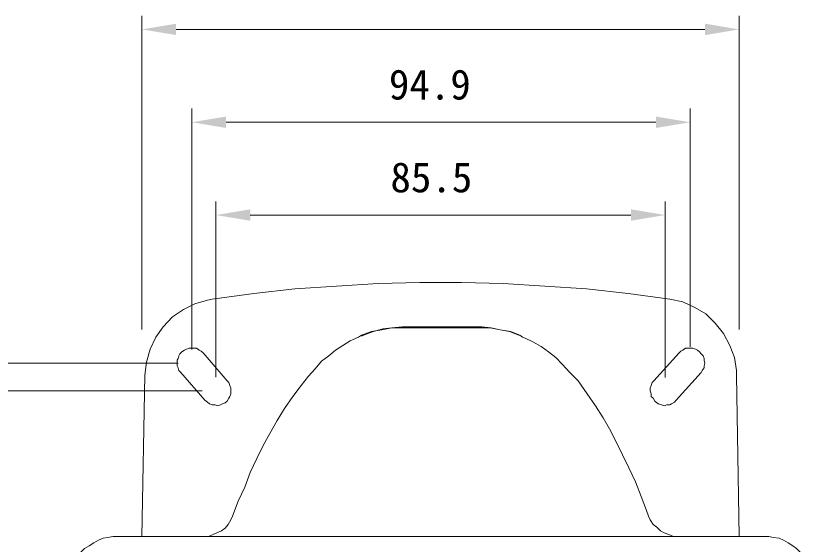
# Model space of a CAD drawing. Units: millimetres on the paper. Extents: x -142 to 142, y -95 to 95.
# Drawn here: x -94.2 to -36.8, y 12.6 to 51.2 of the extents above; entities that cross this region are included whole.
import ezdxf
from ezdxf.enums import TextEntityAlignment as Align

# ---------------------------------------------------------------- set-up
doc = ezdxf.new("R2010")
doc.units = ezdxf.units.MM
doc.layers.add('0-0_0', color=7, linetype='Continuous')
doc.layers.add('0-3_AM_5', color=7, linetype='Continuous', lineweight=18)
doc.layers.add('0-5_レイヤー_1', color=7, linetype='Continuous', lineweight=18)
doc.styles.add('ＭＳ ゴシック', font='')
doc.styles.get('ＭＳ ゴシック').set_extended_font_data('MS Gothic')

# ---------------------------------------------------------------- blocks, each defined once
blk = doc.blocks.new('U18')
at = {"layer": '0-3_AM_5', "style": 'ＭＳ ゴシック'}
blk.add_text('85.5', height=2.199, dxfattribs=at).set_placement((162.124, 192.022), align=Align.BOTTOM_LEFT)
blk = doc.blocks.new('U19')
at = {"layer": '0-3_AM_5', "style": 'ＭＳ ゴシック'}
blk.add_text('94.9', height=2.199, dxfattribs=at).set_placement((162.014, 198.799), align=Align.BOTTOM_LEFT)

msp = doc.modelspace()

# ---------------------------------------------------------------- linework, layer by layer
at = {"layer": '0-3_AM_5', "color": 3}
for p, q in [((-84.949, 28.323), (-84.949, 51.233)), ((-41.286, 28.323), (-41.286, 51.233)), ((-43.786, 50.233), (-82.449, 50.233)), ((-81.293, 26.857), (-81.293, 44.451)), ((-44.874, 27.036), (-44.874, 44.451)), ((-47.374, 43.451), (-78.793, 43.451)), ((-79.534, 24.827), (-79.534, 37.674)), ((-46.702, 24.795), (-46.702, 37.674)), ((-49.202, 36.674), (-77.034, 36.674)), ((-82.293, 25.857), (-105.119, 25.857)), ((-80.534, 23.827), (-98.19, 23.827))]:
    msp.add_line(p, q, dxfattribs=at)
at = {"layer": '0-3_AM_5'}
for points in [[(-82.449, 50.65), (-82.449, 49.817), (-84.949, 50.233)], [(-43.786, 50.65), (-43.786, 49.817), (-41.286, 50.233)], [(-78.793, 43.868), (-78.793, 43.035), (-81.293, 43.451)], [(-47.374, 43.868), (-47.374, 43.035), (-44.874, 43.451)], [(-77.034, 37.09), (-77.034, 36.257), (-79.534, 36.674)], [(-49.202, 37.09), (-49.202, 36.257), (-46.702, 36.674)]]:
    msp.add_solid(points, dxfattribs=at)
at = {"layer": '0-5_レイヤー_1'}
for p, q in [((-65.86, 28.498), (-65.927, 28.431)), ((-60.241, 28.431), (-65.927, 28.431)), ((-60.241, 28.431), (-60.376, 28.498)), ((-78.722, 24.572), (-80.481, 26.603)), ((-45.686, 26.603), (-47.514, 24.572)), ((-84.746, 24.979), (-84.949, 13.199)), ((-82.107, 25.18), (-80.346, 23.15)), ((-45.89, 23.15), (-44.061, 25.18)), ((-41.286, 13.199), (-41.49, 24.979))]:
    msp.add_line(p, q, dxfattribs=at)
for points in [[(-46.363, 30.529), (-49.409, 30.935), (-52.455, 31.273), (-55.502, 31.476), (-58.548, 31.68), (-61.595, 31.748), (-64.641, 31.748), (-67.687, 31.68), (-70.733, 31.476), (-73.78, 31.273), (-76.758, 30.935), (-79.805, 30.529)], [(-84.746, 24.979), (-84.61, 25.926), (-84.34, 26.873), (-83.933, 27.753), (-83.392, 28.498), (-82.716, 29.242), (-81.904, 29.784), (-81.091, 30.19), (-80.144, 30.461), (-79.805, 30.529)], [(-46.363, 30.529), (-45.415, 30.327), (-44.536, 29.919), (-43.722, 29.446), (-43.046, 28.769), (-42.437, 28.024), (-41.963, 27.143), (-41.624, 26.264), (-41.49, 25.317), (-41.49, 24.979)], [(-69.109, 27.753), (-68.906, 27.888), (-68.162, 28.159), (-67.416, 28.296), (-66.671, 28.431), (-65.927, 28.431)], [(-57.33, 27.888), (-57.398, 27.888), (-58.075, 28.159), (-58.752, 28.296), (-59.429, 28.431), (-60.105, 28.498), (-60.376, 28.498), (-65.86, 28.498), (-65.927, 28.498), (-66.671, 28.431), (-67.348, 28.363), (-68.025, 28.159), (-68.635, 27.958), (-68.906, 27.821)], [(-60.241, 28.431), (-59.496, 28.431), (-58.752, 28.296), (-58.007, 28.159), (-57.33, 27.888), (-57.127, 27.753)], [(-69.109, 27.753), (-69.718, 27.482), (-70.26, 27.143), (-70.8, 26.805), (-71.275, 26.4), (-71.816, 25.993), (-72.291, 25.451), (-72.764, 24.911), (-73.306, 24.233), (-73.915, 23.421), (-74.524, 22.542), (-75.066, 21.662), (-75.608, 20.713), (-76.082, 19.833), (-76.555, 18.885), (-77.029, 17.871), (-77.436, 16.787), (-77.909, 15.772), (-78.315, 14.687)], [(-47.92, 14.687), (-48.056, 15.094), (-48.461, 16.11), (-48.868, 17.193), (-49.342, 18.208), (-49.815, 19.156), (-50.29, 20.103), (-50.763, 21.051), (-51.238, 21.864), (-51.778, 22.744), (-52.388, 23.624), (-53.065, 24.572), (-53.675, 25.18), (-54.215, 25.789), (-54.69, 26.264), (-55.231, 26.67), (-55.773, 27.076), (-56.383, 27.415), (-56.923, 27.686), (-57.127, 27.753)], [(-80.481, 26.603), (-80.617, 26.738), (-80.752, 26.805), (-80.955, 26.941), (-81.158, 26.941), (-81.293, 26.941), (-81.497, 26.941), (-81.7, 26.873), (-81.835, 26.805), (-82.039, 26.67), (-82.174, 26.534), (-82.242, 26.4), (-82.309, 26.196), (-82.377, 26.061), (-82.377, 25.858), (-82.377, 25.655), (-82.309, 25.519), (-82.242, 25.317), (-82.107, 25.18)], [(-44.061, 25.18), (-43.994, 25.317), (-43.858, 25.519), (-43.858, 25.655), (-43.791, 25.858), (-43.858, 26.061), (-43.858, 26.196), (-43.926, 26.4), (-44.061, 26.534), (-44.197, 26.67), (-44.332, 26.805), (-44.468, 26.873), (-44.671, 26.941), (-44.874, 26.941), (-45.076, 26.941), (-45.212, 26.941), (-45.415, 26.805), (-45.551, 26.738), (-45.686, 26.603)], [(-80.346, 23.15), (-80.144, 23.014), (-80.008, 22.879), (-79.805, 22.811), (-79.601, 22.811), (-79.399, 22.744), (-79.195, 22.811), (-79.06, 22.879), (-78.857, 22.947), (-78.722, 23.082), (-78.585, 23.286), (-78.519, 23.421), (-78.451, 23.624), (-78.451, 23.827), (-78.451, 24.03), (-78.519, 24.233), (-78.585, 24.436), (-78.722, 24.572)], [(-47.514, 24.572), (-47.649, 24.436), (-47.717, 24.233), (-47.784, 24.03), (-47.784, 23.827), (-47.717, 23.624), (-47.717, 23.421), (-47.582, 23.286), (-47.446, 23.082), (-47.311, 22.947), (-47.176, 22.879), (-46.972, 22.811), (-46.769, 22.744), (-46.566, 22.811), (-46.363, 22.811), (-46.228, 22.879), (-46.025, 23.014), (-45.89, 23.15)], [(-80.481, 13.199), (-80.076, 13.199), (-79.737, 13.333), (-79.466, 13.47), (-79.128, 13.605), (-78.857, 13.808), (-78.654, 14.08), (-78.451, 14.419), (-78.315, 14.687)], [(-47.92, 14.687), (-47.784, 14.419), (-47.582, 14.08), (-47.311, 13.876), (-47.04, 13.605), (-46.769, 13.47), (-46.431, 13.333), (-46.092, 13.199), (-45.754, 13.199)], [(-86.71, 13.199), (-87.047, 13.199), (-87.455, 13.132), (-87.793, 13.064), (-88.132, 12.928), (-88.47, 12.726), (-88.809, 12.522), (-89.147, 12.318), (-89.417, 12.049)], [(-86.71, 13.199), (-86.641, 13.199), (-86.574, 13.199), (-86.371, 13.199), (-86.1, 13.199), (-85.762, 13.199), (-85.356, 13.199), (-84.882, 13.199), (-84.34, 13.199), (-83.663, 13.199), (-82.986, 13.199), (-82.242, 13.199), (-81.429, 13.199), (-80.549, 13.199), (-79.601, 13.199), (-78.585, 13.199), (-77.57, 13.199), (-76.42, 13.199), (-75.338, 13.199), (-74.118, 13.199), (-72.901, 13.199), (-71.681, 13.199), (-70.395, 13.199), (-69.109, 13.199), (-67.823, 13.199), (-66.469, 13.199), (-65.115, 13.199), (-63.761, 13.199), (-62.407, 13.199), (-61.053, 13.199), (-59.699, 13.199), (-58.414, 13.199), (-57.06, 13.199), (-55.773, 13.199), (-54.486, 13.199), (-53.268, 13.199), (-52.05, 13.199), (-50.899, 13.199), (-49.747, 13.199), (-48.665, 13.199)], [(-48.665, 13.199), (-47.582, 13.199), (-46.634, 13.199), (-45.686, 13.199), (-44.806, 13.199), (-43.994, 13.199), (-43.181, 13.199), (-42.506, 13.199), (-41.895, 13.199), (-41.353, 13.199), (-40.813, 13.199), (-40.406, 13.199), (-40.067, 13.199), (-39.797, 13.199), (-39.661, 13.199), (-39.526, 13.199)], [(-36.818, 12.049), (-37.089, 12.318), (-37.359, 12.522), (-37.698, 12.726), (-38.037, 12.928), (-38.374, 13.064), (-38.782, 13.132), (-39.12, 13.199), (-39.526, 13.199)]]:
    msp.add_lwpolyline(points, dxfattribs=at)

# ---------------------------------------------------------------- block references
at = {"layer": '0-0_0'}
for name in ['U19', 'U18']:
    msp.add_blockref(name, (-228.904, -154.348), dxfattribs=at)

doc.saveas('drawing.dxf')
